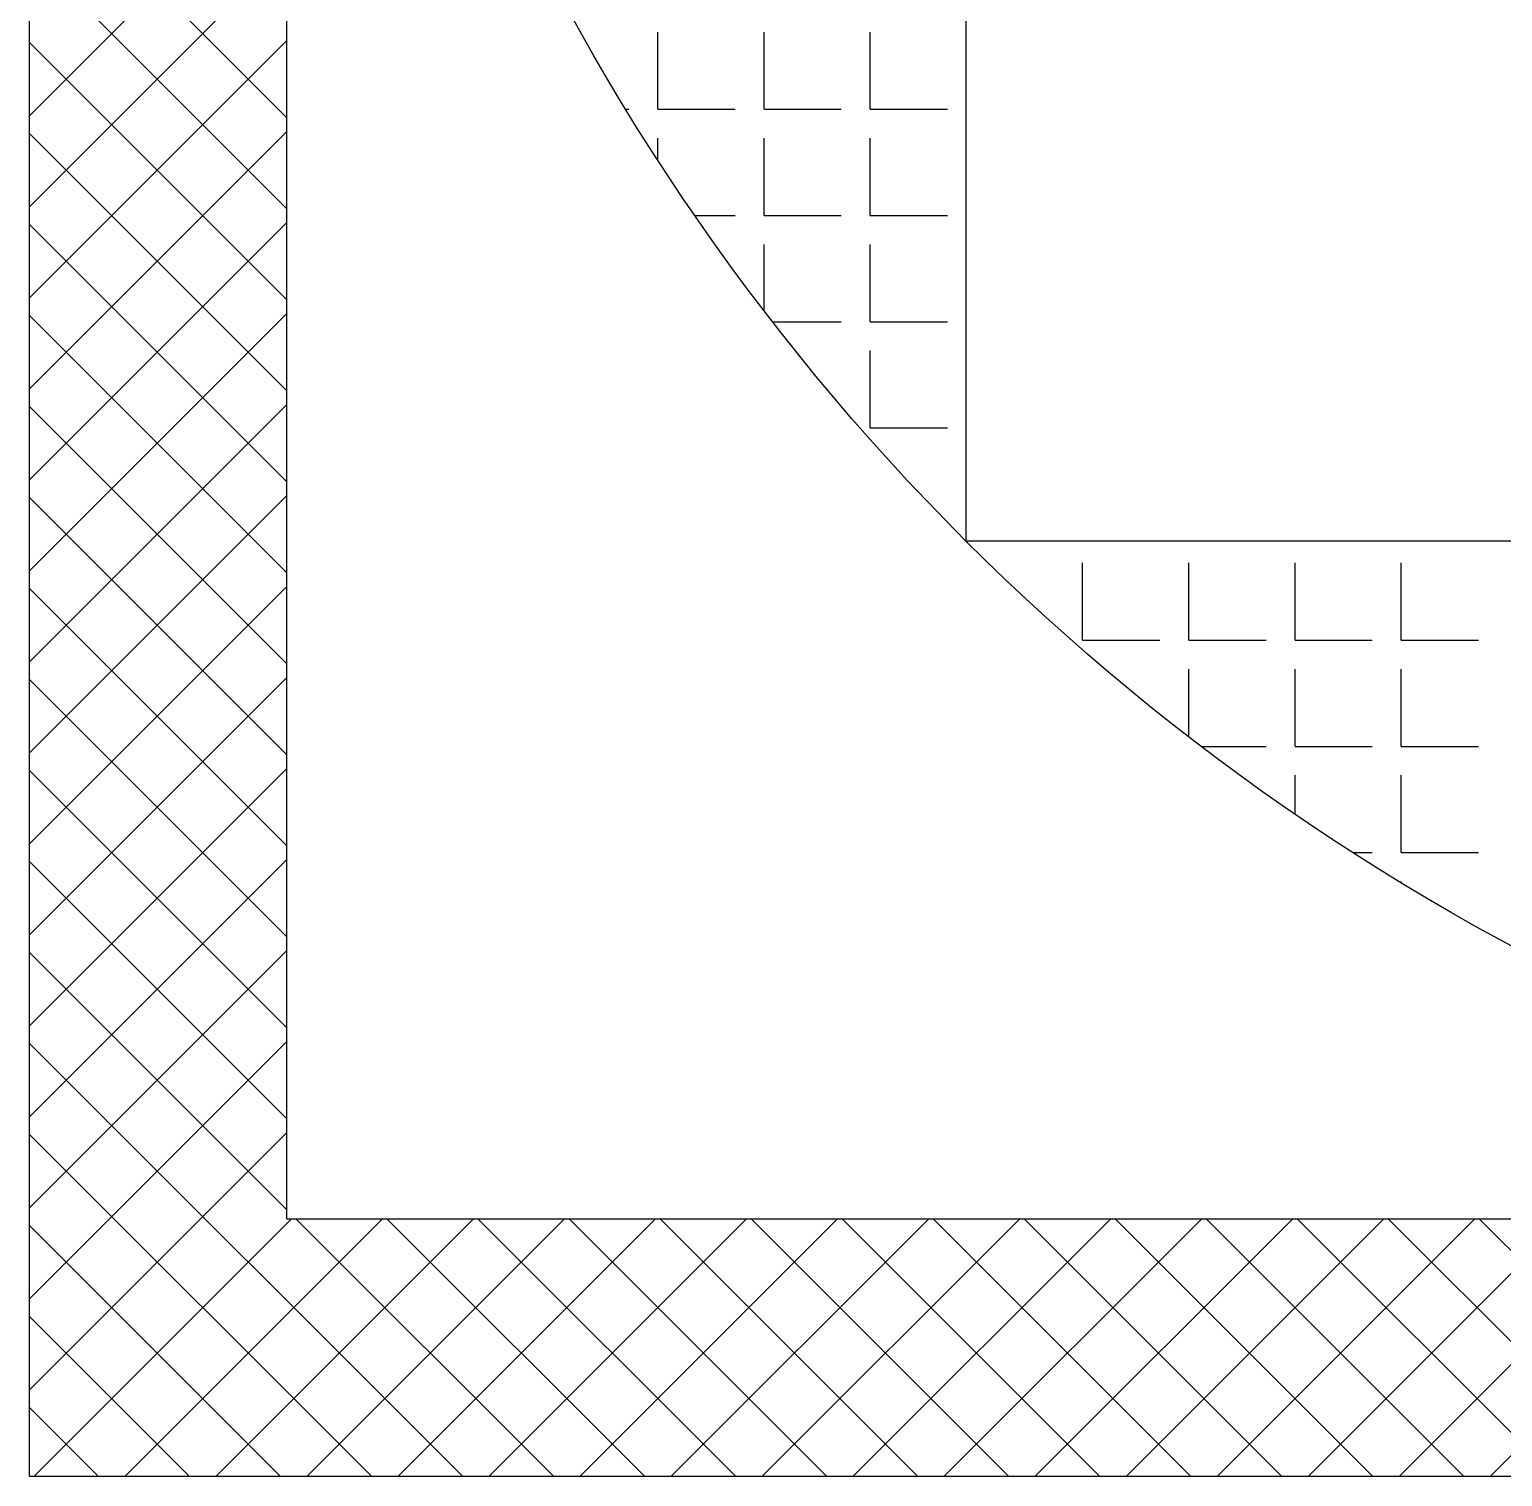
# Model space of a CAD drawing. Extents: x 17373 to 24759, y 49315 to 53755.
# Drawn here: x 17373 to 18632, y 49315 to 50552 of the extents above; entities that cross this region are included whole.
import ezdxf

# ---------------------------------------------------------------- set-up
doc = ezdxf.new("R2010")
doc.units = 0
doc.header["$LTSCALE"] = 10
doc.header["$MEASUREMENT"] = 0
doc.layers.get('0').update_dxf_attribs({"color": 3, "linetype": 'CONTINUOUS'})
for name, color, linetype in [('4', 4, 'CONTINUOUS'), ('7', 7, 'CONTINUOUS'), ('BH', 3, 'CONTINUOUS')]:
    doc.layers.add(name, color=color, linetype=linetype)

# ---------------------------------------------------------------- blocks, each defined once
blk = doc.blocks.new('*X3')
at = {"color": 0}
for p, q in [((247.5, 536.25), (247.5, 566.25)), ((288.75, 536.25), (288.75, 566.25)), ((330, 536.25), (330, 566.25)), ((235.18, 536.25), (236.25, 536.25)), ((247.5, 536.25), (277.5, 536.25)), ((288.75, 536.25), (318.75, 536.25)), ((330, 536.25), (360, 536.25)), ((247.5, 516.63), (247.5, 525)), ((288.75, 495), (288.75, 525)), ((330, 495), (330, 525)), ((261.93, 495), (277.5, 495)), ((288.75, 495), (318.75, 495)), ((330, 495), (360, 495)), ((288.75, 458.05), (288.75, 483.75)), ((330, 453.75), (330, 483.75)), ((292.06, 453.75), (318.75, 453.75)), ((330, 453.75), (360, 453.75)), ((330, 412.5), (330, 442.5)), ((330, 412.5), (360, 412.5)), ((412.5, 330), (412.5, 360)), ((453.75, 330), (453.75, 360)), ((495, 330), (495, 360)), ((536.25, 330), (536.25, 360)), ((412.5, 330), (442.5, 330)), ((453.75, 330), (483.75, 330)), ((495, 330), (525, 330)), ((536.25, 330), (566.25, 330)), ((453.75, 292.44), (453.75, 318.75)), ((495, 288.75), (495, 318.75)), ((536.25, 288.75), (536.25, 318.75)), ((458.56, 288.75), (483.75, 288.75)), ((495, 288.75), (525, 288.75)), ((536.25, 288.75), (566.25, 288.75)), ((495, 262.44), (495, 277.5)), ((536.25, 247.5), (536.25, 277.5)), ((517.55, 247.5), (525, 247.5)), ((536.25, 247.5), (566.25, 247.5)), ((536.25, 235.83), (536.25, 236.25))]:
    blk.add_line(p, q, dxfattribs=at)
blk = doc.blocks.new('*X2')
at = {"color": 0}
for p, q in [((3.43, 533.76), (103.43, 633.76)), ((103.43, 532.97), (3.43, 632.97)), ((3.43, 498.4), (103.43, 598.4)), ((103.43, 497.61), (3.43, 597.61)), ((3.43, 463.05), (103.43, 563.05)), ((103.43, 462.26), (3.43, 562.26)), ((3.43, 427.69), (103.43, 527.69)), ((103.43, 426.9), (3.43, 526.9)), ((3.43, 392.33), (103.43, 492.33)), ((103.43, 391.55), (3.43, 491.55)), ((3.43, 356.98), (103.43, 456.98)), ((103.43, 356.19), (3.43, 456.19)), ((3.43, 321.62), (103.43, 421.62)), ((103.43, 320.84), (3.43, 420.84)), ((3.43, 286.27), (103.43, 386.27)), ((103.43, 285.48), (3.43, 385.48)), ((3.43, 250.91), (103.43, 350.91)), ((103.43, 250.13), (3.43, 350.13)), ((3.43, 215.56), (103.43, 315.56)), ((103.43, 214.77), (3.43, 314.77)), ((3.43, 180.2), (103.43, 280.2)), ((103.43, 179.42), (3.43, 279.42)), ((3.43, 144.85), (103.43, 244.85)), ((103.43, 144.06), (3.43, 244.06)), ((3.43, 109.49), (103.43, 209.49)), ((103.43, 108.71), (3.43, 208.71)), ((3.43, 74.14), (103.43, 174.14)), ((171.7, 5.08), (3.43, 173.35)), ((3.43, 38.78), (103.43, 138.78)), ((136.35, 5.08), (3.43, 138)), ((5.08, 5.08), (105.08, 105.08)), ((40.43, 5.08), (140.43, 105.08)), ((75.79, 5.08), (175.79, 105.08)), ((207.06, 5.08), (107.06, 105.08)), ((111.14, 5.08), (211.14, 105.08)), ((242.41, 5.08), (142.41, 105.08)), ((146.5, 5.08), (246.5, 105.08)), ((277.77, 5.08), (177.77, 105.08)), ((181.85, 5.08), (281.85, 105.08)), ((313.12, 5.08), (213.12, 105.08)), ((217.21, 5.08), (317.21, 105.08)), ((348.48, 5.08), (248.48, 105.08)), ((252.56, 5.08), (352.56, 105.08)), ((383.83, 5.08), (283.83, 105.08)), ((287.92, 5.08), (387.92, 105.08)), ((419.19, 5.08), (319.19, 105.08)), ((323.27, 5.08), (423.27, 105.08)), ((454.54, 5.08), (354.54, 105.08)), ((358.63, 5.08), (458.63, 105.08)), ((489.9, 5.08), (389.9, 105.08)), ((393.98, 5.08), (493.98, 105.08)), ((525.25, 5.08), (425.25, 105.08)), ((429.34, 5.08), (529.34, 105.08)), ((560.61, 5.08), (460.61, 105.08)), ((464.7, 5.08), (564.7, 105.08)), ((595.96, 5.08), (495.96, 105.08)), ((500.05, 5.08), (600.05, 105.08)), ((631.32, 5.08), (531.32, 105.08)), ((535.41, 5.08), (635.41, 105.08)), ((666.68, 5.08), (566.68, 105.08)), ((570.76, 5.08), (670.76, 105.08)), ((100.99, 5.08), (3.43, 102.64)), ((65.63, 5.08), (3.43, 67.28)), ((30.28, 5.08), (3.43, 31.93))]:
    blk.add_line(p, q, dxfattribs=at)

msp = doc.modelspace()

# ---------------------------------------------------------------- linework, layer by layer
at = {"layer": '4'}
msp.add_lwpolyline([(17373.3, 49314.8), (17373.3, 53714.8), (21773.3, 53714.8), (21773.3, 49314.8)], close=True, dxfattribs=at)
at = {"layer": '7'}
for p, q in [((18173.8, 50114.3), (18173.8, 50598.3)), ((18657.8, 50114.3), (18173.8, 50114.3))]:
    msp.add_line(p, q, dxfattribs=at)
msp.add_lwpolyline([(17593.3, 53494.8), (21553.3, 53494.8), (21553.3, 49534.8), (17593.3, 49534.8)], close=True, dxfattribs=at)
msp.add_circle((19573.3, 51514.8), 1980, dxfattribs=at)

# ---------------------------------------------------------------- block references
at = {"layer": 'BH', "xscale": 2.2, "yscale": 2.2, "zscale": 2.2}
for name in ['*X2', '*X3']:
    msp.add_blockref(name, (17365.8, 49303.7), dxfattribs=at)

doc.saveas('drawing.dxf')
